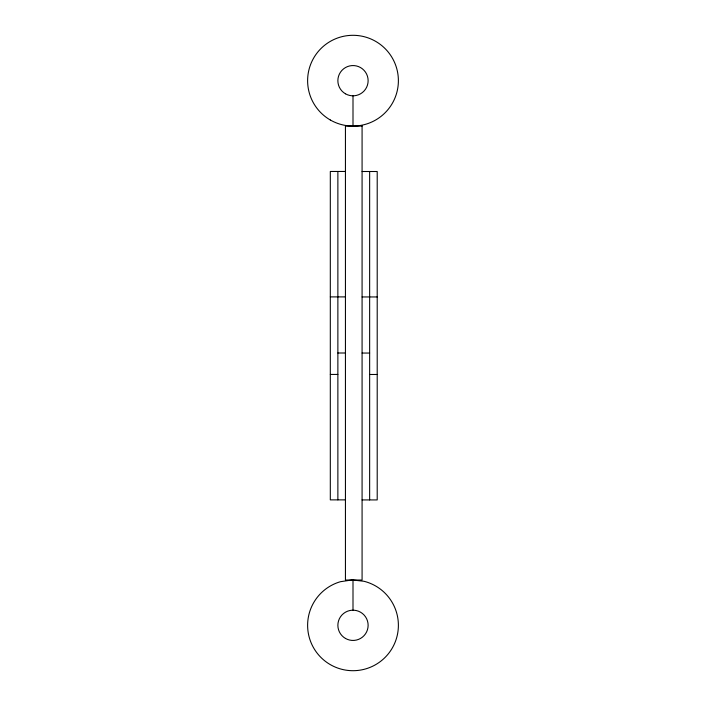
<?xml version="1.0" encoding="UTF-8"?>
<svg xmlns="http://www.w3.org/2000/svg" width="706" height="706" viewBox="0 0 706 706"><rect width="100%" height="100%" fill="white"/><g stroke="black" fill="none" stroke-linecap="round" stroke-linejoin="round"><path stroke-width="1.06" d="M345.437 171.461L330.311 171.461L330.311 499.874L345.437 499.874M362.081 171.505L377.207 171.505L377.207 499.927L362.081 499.927M330.311 296.899L345.437 296.899M362.081 296.952L377.207 296.952M337.874 353L345.437 353M362.081 353.053L369.644 353.053M330.311 374.436L337.874 374.436M369.644 374.48L377.207 374.48M369.644 171.505L369.644 499.927M353 95.813L353 126.074M353 580.032L353 610.196M337.874 171.461L337.874 499.874M352.215 579.944L340.504 581.691A45.387 45.387 0 0 0 316.279 651.991A45.387 45.387 0 0 0 390.621 650.711A45.387 45.387 0 0 0 363.987 581.285L352.215 579.944M362.081 126.074L345.437 126.074L345.437 580.032L362.081 580.032L362.081 126.074M330.311 119.994A45.387 45.387 0 0 0 398.387 80.687A45.387 45.387 0 0 0 330.311 41.38A45.387 45.387 0 0 0 330.311 119.994M345.437 93.792A15.126 15.126 0 0 0 368.126 80.687A15.126 15.126 0 0 0 345.437 67.582A15.126 15.126 0 0 0 345.437 93.792M345.437 638.418A15.126 15.126 0 0 0 368.126 625.322A15.126 15.126 0 0 0 345.437 612.217A15.126 15.126 0 0 0 345.437 638.418"/></g></svg>
